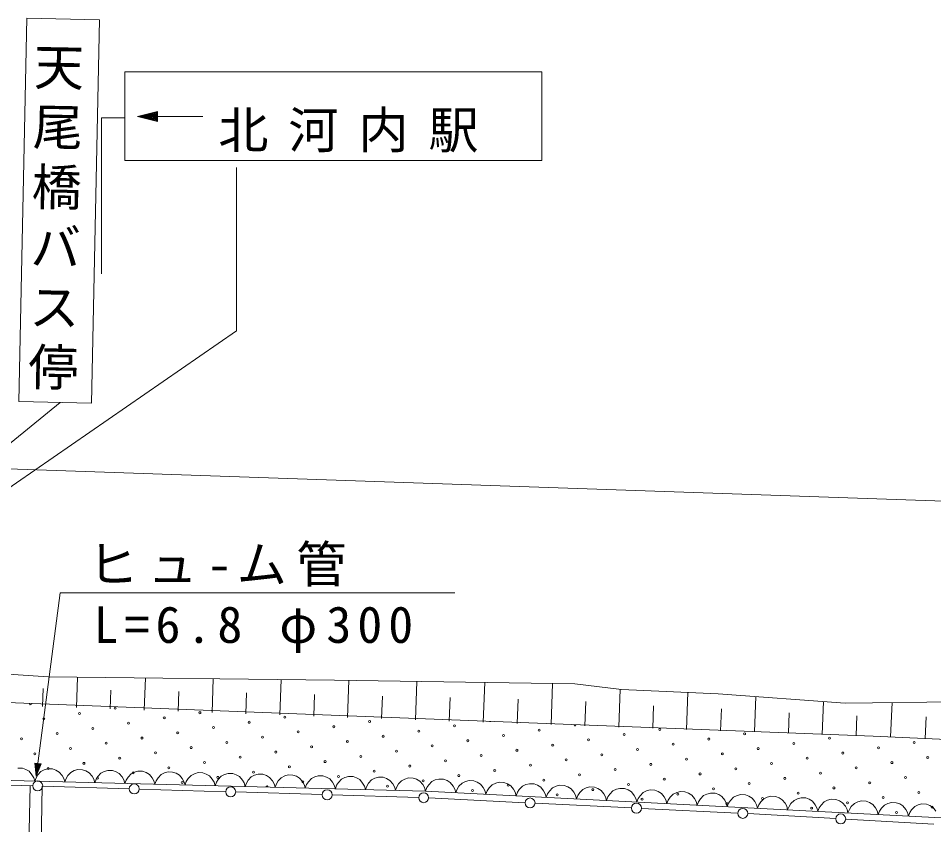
# Model space of a CAD drawing. Units: millimetres, scale not verified. Extents: x 40000 to 680000, y 20000 to 380000.
# Drawn here: x 282962 to 328688, y 294870 to 335171 of the extents above; entities that cross this region are included whole.
import ezdxf

# ---------------------------------------------------------------- set-up
doc = ezdxf.new("R2010")
doc.units = ezdxf.units.MM
doc.header["$LTSCALE"] = 1000
doc.layers.add('S-BGD', color=7, linetype='Continuous', lineweight=13)
doc.styles.add('@ＭＳ ゴシック', font='')
doc.styles.add('ＭＳ ゴシック', font='')
doc.styles.get('@ＭＳ ゴシック').set_extended_font_data('@MS Gothic')
doc.styles.get('ＭＳ ゴシック').set_extended_font_data('MS Gothic')

msp = doc.modelspace()

# ---------------------------------------------------------------- linework, layer by layer
at = {"layer": 'S-BGD'}
for p, q in [((283390, 335171), (282993, 316014)), ((287013, 335096), (283390, 335171)), ((286616, 315939), (287013, 335096)), ((288284, 328059), (288284, 332492)), ((288284, 332492), (309117, 332492)), ((309117, 332492), (309117, 328059)), ((287121, 330192), (287121, 322403)), ((288284, 330192), (287121, 330192)), ((289913, 330516), (288913, 330266)), ((288913, 330266), (289913, 330016)), ((292187, 330266), (288913, 330266)), ((289015, 330266), (289888, 330478)), ((289888, 330053), (289018, 330266)), ((289118, 330266), (289850, 330441)), ((289850, 330091), (289118, 330266)), ((289218, 330266), (289813, 330403)), ((289813, 330128), (289218, 330266)), ((289320, 330266), (289775, 330366)), ((289775, 330166), (289320, 330266)), ((289420, 330266), (289738, 330328)), ((289738, 330203), (289420, 330266)), ((289523, 330266), (289700, 330291)), ((289700, 330266), (289523, 330266)), ((289700, 330241), (289523, 330266)), ((289700, 330291), (289700, 330241)), ((289738, 330328), (289738, 330203)), ((289775, 330366), (289775, 330166)), ((289813, 330403), (289813, 330128)), ((289850, 330441), (289850, 330091)), ((289888, 330478), (289888, 330053)), ((289913, 330016), (289913, 330516)), ((309117, 328059), (288284, 328059)), ((293856, 319545), (293856, 327718)), ((263620, 298671), (293856, 319545)), ((285061, 315971), (263620, 298671)), ((282993, 316014), (286616, 315939)), ((263632, 313305), (444737, 307043)), ((283859, 297288), (285053, 306455)), ((285053, 306455), (304773, 306455)), ((277683, 302677), (284458, 302267)), ((284458, 302267), (298763, 302090)), ((285865, 300720), (285919, 302249)), ((289252, 300599), (289309, 302207)), ((292639, 300477), (292699, 302165)), ((296026, 300356), (296089, 302123)), ((298763, 302090), (310763, 301908)), ((299413, 300235), (299479, 302079)), ((302800, 300113), (302868, 302028)), ((306187, 299992), (306258, 301976)), ((309574, 299870), (309647, 301925)), ((310763, 301908), (313090, 301634)), ((284171, 300781), (284203, 301681)), ((287558, 300660), (287592, 301601)), ((290945, 300538), (290981, 301527)), ((294332, 300417), (294369, 301453)), ((297719, 300295), (297758, 301380)), ((312961, 299749), (313028, 301641)), ((313090, 301634), (317927, 301406)), ((316348, 299627), (316414, 301477)), ((317927, 301406), (324269, 300950)), ((282386, 300983), (299432, 300310)), ((301106, 300174), (301147, 301302)), ((304493, 300052), (304535, 301222)), ((307880, 299931), (307924, 301143)), ((311267, 299809), (311311, 301028)), ((319735, 299506), (319798, 301271)), ((323122, 299384), (323181, 301028)), ((324269, 300950), (331994, 301025)), ((326530, 299255), (326606, 300972)), ((314654, 299688), (314694, 300809)), ((318041, 299567), (318080, 300662)), ((321428, 299445), (321465, 300468)), ((299432, 300310), (325662, 299293)), ((324815, 299324), (324850, 300303)), ((328267, 299179), (328315, 300265)), ((325662, 299293), (360401, 297763)), ((283165, 297693), (282932, 297698)), ((283340, 297632), (283165, 297693)), ((284104, 297911), (283782, 297953)), ((283782, 297953), (283859, 297288)), ((283868, 297354), (283804, 297934)), ((283804, 297934), (284078, 297898)), ((283876, 297420), (283825, 297907)), ((283825, 297907), (284051, 297877)), ((283885, 297484), (283846, 297879)), ((283846, 297879), (284023, 297856)), ((283859, 297288), (284104, 297911)), ((283893, 297550), (283867, 297852)), ((283867, 297852), (283996, 297835)), ((284078, 297898), (283868, 297355)), ((284051, 297877), (283876, 297420)), ((284023, 297856), (283885, 297484)), ((283902, 297615), (283888, 297825)), ((283888, 297825), (283969, 297814)), ((283996, 297835), (283893, 297550)), ((283969, 297814), (283902, 297615)), ((283910, 297681), (283909, 297797)), ((283909, 297797), (283941, 297793)), ((283925, 297795), (283910, 297681)), ((283941, 297793), (283910, 297681)), ((262762, 297576), (303303, 296553)), ((303303, 296553), (262762, 297576)), ((283503, 297538), (283340, 297632)), ((283645, 297369), (283503, 297538)), ((283731, 297220), (283645, 297369)), ((283783, 297046), (283731, 297220)), ((283848, 297217), (283783, 297046)), ((283938, 297361), (283848, 297217)), ((284088, 297523), (283938, 297361)), ((284256, 297609), (284088, 297523)), ((284434, 297661), (284256, 297609)), ((284666, 297655), (284434, 297661)), ((284841, 297594), (284666, 297655)), ((285004, 297500), (284841, 297594)), ((285146, 297331), (285004, 297500)), ((285233, 297182), (285146, 297331)), ((285439, 297323), (285349, 297179)), ((285590, 297485), (285439, 297323)), ((285757, 297571), (285590, 297485)), ((285935, 297623), (285757, 297571)), ((286168, 297617), (285935, 297623)), ((286343, 297556), (286168, 297617)), ((286506, 297462), (286343, 297556)), ((286648, 297293), (286506, 297462)), ((286734, 297144), (286648, 297293)), ((286941, 297286), (286851, 297141)), ((287091, 297447), (286941, 297286)), ((287259, 297533), (287091, 297447)), ((287437, 297585), (287259, 297533)), ((287669, 297579), (287437, 297585)), ((287844, 297518), (287669, 297579)), ((288007, 297424), (287844, 297518)), ((288150, 297255), (288007, 297424)), ((288236, 297106), (288150, 297255)), ((288442, 297248), (288352, 297103)), ((288593, 297409), (288442, 297248)), ((288760, 297495), (288593, 297409)), ((288938, 297547), (288760, 297495)), ((289171, 297541), (288938, 297547)), ((289346, 297480), (289171, 297541)), ((289509, 297386), (289346, 297480)), ((289651, 297217), (289509, 297386)), ((289737, 297068), (289651, 297217)), ((290094, 297371), (289944, 297210)), ((290262, 297457), (290094, 297371)), ((290440, 297509), (290262, 297457)), ((290672, 297503), (290440, 297509)), ((290847, 297442), (290672, 297503)), ((291010, 297348), (290847, 297442)), ((291153, 297179), (291010, 297348)), ((291596, 297333), (291445, 297172)), ((291763, 297419), (291596, 297333)), ((291941, 297471), (291763, 297419)), ((292174, 297465), (291941, 297471)), ((292349, 297404), (292174, 297465)), ((292512, 297310), (292349, 297404)), ((292654, 297141), (292512, 297310)), ((293097, 297295), (292947, 297134)), ((293265, 297381), (293097, 297295)), ((293443, 297433), (293265, 297381)), ((293675, 297427), (293443, 297433)), ((293851, 297367), (293675, 297427)), ((294013, 297272), (293851, 297367)), ((294156, 297103), (294013, 297272)), ((294599, 297258), (294448, 297096)), ((294766, 297343), (294599, 297258)), ((294944, 297395), (294766, 297343)), ((295177, 297389), (294944, 297395)), ((295352, 297329), (295177, 297389)), ((295515, 297234), (295352, 297329)), ((295657, 297066), (295515, 297234)), ((296101, 297220), (295950, 297058)), ((296268, 297306), (296101, 297220)), ((296446, 297357), (296268, 297306)), ((296679, 297352), (296446, 297357)), ((296854, 297291), (296679, 297352)), ((297016, 297197), (296854, 297291)), ((297770, 297268), (297602, 297182)), ((297947, 297320), (297770, 297268)), ((298180, 297314), (297947, 297320)), ((298355, 297253), (298180, 297314)), ((298518, 297159), (298355, 297253)), ((299271, 297230), (299104, 297144)), ((299449, 297282), (299271, 297230)), ((299682, 297276), (299449, 297282)), ((299857, 297215), (299682, 297276)), ((300020, 297121), (299857, 297215)), ((300950, 297244), (300773, 297192)), ((301183, 297238), (300950, 297244)), ((301358, 297177), (301183, 297238)), ((278770, 296927), (283682, 296815)), ((283409, 289696), (283558, 296814)), ((284009, 289683), (284158, 296802)), ((284182, 296801), (288502, 296669)), ((285285, 297008), (285233, 297182)), ((285349, 297179), (285285, 297008)), ((286786, 296970), (286734, 297144)), ((286851, 297141), (286786, 296970)), ((288288, 296932), (288236, 297106)), ((288352, 297103), (288288, 296932)), ((289789, 296894), (289737, 297068)), ((289854, 297066), (289789, 296894)), ((289944, 297210), (289854, 297066)), ((291239, 297031), (291153, 297179)), ((291291, 296856), (291239, 297031)), ((291355, 297028), (291291, 296856)), ((291445, 297172), (291355, 297028)), ((292740, 296993), (292654, 297141)), ((292792, 296819), (292740, 296993)), ((292857, 296990), (292792, 296819)), ((292947, 297134), (292857, 296990)), ((294242, 296955), (294156, 297103)), ((294294, 296781), (294242, 296955)), ((294358, 296952), (294294, 296781)), ((294448, 297096), (294358, 296952)), ((295744, 296917), (295657, 297066)), ((295796, 296743), (295744, 296917)), ((295860, 296914), (295796, 296743)), ((295950, 297058), (295860, 296914)), ((297159, 297028), (297016, 297197)), ((297245, 296879), (297159, 297028)), ((297297, 296705), (297245, 296879)), ((297361, 296876), (297297, 296705)), ((297451, 297020), (297361, 296876)), ((297602, 297182), (297451, 297020)), ((298660, 296990), (298518, 297159)), ((298747, 296841), (298660, 296990)), ((298799, 296667), (298747, 296841)), ((298863, 296838), (298799, 296667)), ((298953, 296982), (298863, 296838)), ((299104, 297144), (298953, 296982)), ((300162, 296952), (300020, 297121)), ((300248, 296803), (300162, 296952)), ((300300, 296629), (300248, 296803)), ((300365, 296800), (300300, 296629)), ((300455, 296945), (300365, 296800)), ((300605, 297106), (300455, 296945)), ((300773, 297192), (300605, 297106)), ((301521, 297083), (301358, 297177)), ((301663, 296914), (301521, 297083)), ((301750, 296765), (301663, 296914)), ((301802, 296591), (301750, 296765)), ((301866, 296762), (301802, 296591)), ((301956, 296907), (301866, 296762)), ((302107, 297068), (301956, 296907)), ((302274, 297154), (302107, 297068)), ((302452, 297206), (302274, 297154)), ((302685, 297200), (302452, 297206)), ((302860, 297139), (302685, 297200)), ((303023, 297045), (302860, 297139)), ((303165, 296876), (303023, 297045)), ((303251, 296727), (303165, 296876)), ((303467, 296866), (303372, 296724)), ((303622, 297024), (303467, 296866)), ((303793, 297106), (303622, 297024)), ((303973, 297153), (303793, 297106)), ((304206, 297141), (303973, 297153)), ((304381, 297076), (304206, 297141)), ((304542, 296977), (304381, 297076)), ((304680, 296803), (304542, 296977)), ((304763, 296652), (304680, 296803)), ((304974, 296788), (304880, 296646)), ((305130, 296946), (304974, 296788)), ((305300, 297028), (305130, 296946)), ((305480, 297075), (305300, 297028)), ((305714, 297063), (305480, 297075)), ((305888, 296998), (305714, 297063)), ((306049, 296899), (305888, 296998)), ((306188, 296725), (306049, 296899)), ((306637, 296868), (306481, 296710)), ((306808, 296950), (306637, 296868)), ((306988, 296997), (306808, 296950)), ((307221, 296985), (306988, 296997)), ((307395, 296920), (307221, 296985)), ((307557, 296821), (307395, 296920)), ((307695, 296647), (307557, 296821)), ((308144, 296790), (307989, 296632)), ((308315, 296872), (308144, 296790)), ((308495, 296919), (308315, 296872)), ((308729, 296907), (308495, 296919)), ((308903, 296842), (308729, 296907)), ((309064, 296743), (308903, 296842)), ((309822, 296794), (309652, 296712)), ((310002, 296841), (309822, 296794)), ((310236, 296829), (310002, 296841)), ((310410, 296764), (310236, 296829)), ((310571, 296664), (310410, 296764)), ((311510, 296763), (311330, 296716)), ((311743, 296751), (311510, 296763)), ((289002, 296654), (293322, 296521)), ((293821, 296506), (298142, 296374)), ((298641, 296358), (302961, 296226)), ((303303, 296553), (303251, 296727)), ((303372, 296724), (303303, 296553)), ((303303, 296553), (380179, 292573)), ((380179, 292573), (303303, 296553)), ((304811, 296475), (304763, 296652)), ((304880, 296646), (304811, 296475)), ((306270, 296574), (306188, 296725)), ((306318, 296397), (306270, 296574)), ((306387, 296567), (306318, 296397)), ((306481, 296710), (306387, 296567)), ((307778, 296495), (307695, 296647)), ((307825, 296319), (307778, 296495)), ((307895, 296489), (307825, 296319)), ((307989, 296632), (307895, 296489)), ((309202, 296569), (309064, 296743)), ((309285, 296417), (309202, 296569)), ((309333, 296241), (309285, 296417)), ((309402, 296411), (309333, 296241)), ((309496, 296554), (309402, 296411)), ((309652, 296712), (309496, 296554)), ((310710, 296491), (310571, 296664)), ((310792, 296339), (310710, 296491)), ((310840, 296163), (310792, 296339)), ((310909, 296333), (310840, 296163)), ((311004, 296476), (310909, 296333)), ((311159, 296634), (311004, 296476)), ((311330, 296716), (311159, 296634)), ((311918, 296685), (311743, 296751)), ((312079, 296586), (311918, 296685)), ((312217, 296413), (312079, 296586)), ((312300, 296261), (312217, 296413)), ((312511, 296398), (312417, 296255)), ((312667, 296556), (312511, 296398)), ((312837, 296638), (312667, 296556)), ((313017, 296685), (312837, 296638)), ((313251, 296673), (313017, 296685)), ((313425, 296607), (313251, 296673)), ((313586, 296508), (313425, 296607)), ((313724, 296335), (313586, 296508)), ((313807, 296183), (313724, 296335)), ((314018, 296320), (313924, 296177)), ((314174, 296478), (314018, 296320)), ((314344, 296560), (314174, 296478)), ((314524, 296607), (314344, 296560)), ((314758, 296595), (314524, 296607)), ((314932, 296529), (314758, 296595)), ((315093, 296430), (314932, 296529)), ((315232, 296257), (315093, 296430)), ((315681, 296400), (315526, 296242)), ((315852, 296482), (315681, 296400)), ((316032, 296529), (315852, 296482)), ((316265, 296517), (316032, 296529)), ((316440, 296451), (316265, 296517)), ((316601, 296352), (316440, 296451)), ((316739, 296179), (316601, 296352)), ((317189, 296322), (317033, 296164)), ((317359, 296404), (317189, 296322)), ((317539, 296451), (317359, 296404)), ((317773, 296439), (317539, 296451)), ((317947, 296373), (317773, 296439)), ((318108, 296274), (317947, 296373)), ((318867, 296326), (318696, 296244)), ((319047, 296373), (318867, 296326)), ((319280, 296361), (319047, 296373)), ((319454, 296295), (319280, 296361)), ((303461, 296206), (308275, 295970)), ((308774, 295946), (313588, 295709)), ((312347, 296085), (312300, 296261)), ((312417, 296255), (312347, 296085)), ((313855, 296007), (313807, 296183)), ((313924, 296177), (313855, 296007)), ((315315, 296105), (315232, 296257)), ((315362, 295929), (315315, 296105)), ((315431, 296099), (315362, 295929)), ((315526, 296242), (315431, 296099)), ((316822, 296027), (316739, 296179)), ((316870, 295851), (316822, 296027)), ((316939, 296021), (316870, 295851)), ((317033, 296164), (316939, 296021)), ((318247, 296101), (318108, 296274)), ((318329, 295949), (318247, 296101)), ((318377, 295773), (318329, 295949)), ((318446, 295943), (318377, 295773)), ((318540, 296086), (318446, 295943)), ((318696, 296244), (318540, 296086)), ((319616, 296196), (319454, 296295)), ((319754, 296023), (319616, 296196)), ((319837, 295871), (319754, 296023)), ((319884, 295695), (319837, 295871)), ((319954, 295865), (319884, 295695)), ((320048, 296008), (319954, 295865)), ((320203, 296166), (320048, 296008)), ((320374, 296248), (320203, 296166)), ((320554, 296295), (320374, 296248)), ((320788, 296283), (320554, 296295)), ((320962, 296217), (320788, 296283)), ((321123, 296118), (320962, 296217)), ((321261, 295945), (321123, 296118)), ((321344, 295793), (321261, 295945)), ((321555, 295930), (321461, 295787)), ((321711, 296088), (321555, 295930)), ((321881, 296170), (321711, 296088)), ((322061, 296217), (321881, 296170)), ((322295, 296205), (322061, 296217)), ((322469, 296139), (322295, 296205)), ((322630, 296040), (322469, 296139)), ((322769, 295867), (322630, 296040)), ((322851, 295715), (322769, 295867)), ((323063, 295851), (322968, 295709)), ((323218, 296010), (323063, 295851)), ((323389, 296092), (323218, 296010)), ((323569, 296139), (323389, 296092)), ((323802, 296127), (323569, 296139)), ((323977, 296061), (323802, 296127)), ((324138, 295962), (323977, 296061)), ((324276, 295789), (324138, 295962)), ((324726, 295932), (324570, 295773)), ((324896, 296013), (324726, 295932)), ((325076, 296061), (324896, 296013)), ((325310, 296049), (325076, 296061)), ((325484, 295983), (325310, 296049)), ((325645, 295884), (325484, 295983)), ((325783, 295711), (325645, 295884)), ((326233, 295854), (326077, 295695)), ((326403, 295935), (326233, 295854)), ((326583, 295983), (326403, 295935)), ((326817, 295971), (326583, 295983)), ((326991, 295905), (326817, 295971)), ((327152, 295806), (326991, 295905)), ((327911, 295857), (327740, 295776)), ((328091, 295905), (327911, 295857)), ((328324, 295893), (328091, 295905)), ((328499, 295827), (328324, 295893)), ((314088, 295685), (318901, 295448)), ((319401, 295422), (323795, 295176)), ((321392, 295617), (321344, 295793)), ((321461, 295787), (321392, 295617)), ((322899, 295539), (322851, 295715)), ((322968, 295709), (322899, 295539)), ((324359, 295637), (324276, 295789)), ((324406, 295461), (324359, 295637)), ((324476, 295631), (324406, 295461)), ((324570, 295773), (324476, 295631)), ((325866, 295559), (325783, 295711)), ((325914, 295383), (325866, 295559)), ((325983, 295553), (325914, 295383)), ((326077, 295695), (325983, 295553)), ((327291, 295633), (327152, 295806)), ((327374, 295481), (327291, 295633)), ((327421, 295305), (327374, 295481)), ((327490, 295475), (327421, 295305)), ((327585, 295617), (327490, 295475)), ((327740, 295776), (327585, 295617)), ((328660, 295728), (328499, 295827)), ((328798, 295555), (328660, 295728)), ((324294, 295148), (328687, 294902))]:
    msp.add_line(p, q, dxfattribs=at)
for centre, radius in [((286018, 300427), 49.7), ((287802, 300689), 49.7), ((292038, 300469), 49.7), ((284234, 300165), 49.7), ((288471, 299946), 49.7), ((290255, 300208), 49.7), ((294492, 299988), 49.7), ((296275, 300250), 49.7), ((300512, 300031), 49.7), ((286687, 299684), 49.7), ((290924, 299465), 49.7), ((292708, 299727), 49.7), ((296945, 299507), 49.7), ((298729, 299769), 49.7), ((302966, 299550), 49.7), ((304749, 299811), 49.7), ((308986, 299592), 49.7), ((315007, 299634), 49.7), ((283120, 299161), 49.7), ((284904, 299423), 49.7), ((289141, 299203), 49.7), ((295161, 299246), 49.7), ((299398, 299026), 49.7), ((301182, 299288), 49.7), ((305419, 299069), 49.7), ((307203, 299330), 49.7), ((311440, 299111), 49.7), ((313223, 299373), 49.7), ((317460, 299153), 49.7), ((319244, 299415), 49.7), ((323481, 299196), 49.7), ((285573, 298680), 49.7), ((287357, 298942), 49.7), ((291594, 298722), 49.7), ((293378, 298984), 49.7), ((297615, 298765), 49.7), ((301852, 298545), 49.7), ((303635, 298807), 49.7), ((307872, 298588), 49.7), ((309656, 298849), 49.7), ((313893, 298630), 49.7), ((315677, 298892), 49.7), ((319914, 298672), 49.7), ((321697, 298934), 49.7), ((325934, 298715), 49.7), ((327718, 298976), 49.7), ((283790, 298418), 49.7), ((288027, 298199), 49.7), ((289810, 298461), 49.7), ((294047, 298241), 49.7), ((295831, 298503), 49.7), ((300068, 298284), 49.7), ((306089, 298326), 49.7), ((310326, 298107), 49.7), ((312109, 298368), 49.7), ((316346, 298149), 49.7), ((318130, 298411), 49.7), ((322367, 298191), 49.7), ((324151, 298453), 49.7), ((328387, 298233), 49.7), ((284459, 297676), 49.7), ((286243, 297937), 49.7), ((290480, 297718), 49.7), ((292264, 297980), 49.7), ((296501, 297760), 49.7), ((298284, 298022), 49.7), ((302521, 297803), 49.7), ((304305, 298064), 49.7), ((308542, 297845), 49.7), ((312779, 297625), 49.7), ((314562, 297887), 49.7), ((318799, 297668), 49.7), ((320583, 297929), 49.7), ((324820, 297710), 49.7), ((326604, 297972), 49.7), ((286913, 297195), 49.7), ((288696, 297456), 49.7), ((292933, 297237), 49.7), ((294717, 297499), 49.7), ((298954, 297279), 49.7), ((300738, 297541), 49.7), ((304974, 297322), 49.7), ((306758, 297583), 49.7), ((310995, 297364), 49.7), ((317016, 297406), 49.7), ((321253, 297187), 49.7), ((323036, 297448), 49.7), ((327273, 297229), 49.7), ((283932, 296809), 249), ((288752, 296661), 249), ((291150, 296975), 49.7), ((293572, 296514), 249), ((297170, 297018), 49.7), ((301407, 296798), 49.7), ((303191, 297060), 49.7), ((307428, 296840), 49.7), ((309211, 297102), 49.7), ((313448, 296883), 49.7), ((315232, 297144), 49.7), ((319469, 296925), 49.7), ((325490, 296967), 49.7), ((298391, 296366), 249), ((303211, 296219), 249), ((305644, 296579), 49.7), ((309881, 296359), 49.7), ((311665, 296621), 49.7), ((315902, 296402), 49.7), ((317685, 296663), 49.7), ((321922, 296444), 49.7), ((323706, 296706), 49.7), ((327943, 296486), 49.7), ((308525, 295958), 249), ((313838, 295697), 249), ((314118, 296140), 49.7), ((318355, 295921), 49.7), ((320139, 296182), 49.7), ((324376, 295963), 49.7), ((326159, 296225), 49.7), ((319151, 295436), 249), ((322592, 295701), 49.7), ((324044, 295162), 249), ((326829, 295482), 49.7), ((328613, 295744), 49.7)]:
    msp.add_circle(centre, radius, dxfattribs=at)
for centre, start, end in [((283565, 300908), 143.0083, 32.4707), ((306533, 300073), 227.7384, 307.8213), ((310770, 299854), 157.8276, 17.732), ((295386, 296756), 355.4087, 181.7003)]:
    msp.add_arc(centre, 49.7, start, end, dxfattribs=at)

# ---------------------------------------------------------------- texts
at = {"layer": 'S-BGD', "insert": (283812, 334036), "char_height": 1833, "attachment_point": 7, "rotation": 268.9, "style": '@ＭＳ ゴシック'}
msp.add_mtext('\\T1.2;天尾橋バス停', dxfattribs=at)
at = {"layer": 'S-BGD', "char_height": 1833, "attachment_point": 7, "style": 'ＭＳ ゴシック'}
for s, insert in [('\\T1.4;北河内駅', (292954, 328462)), ('\\T1.19;ヒュ-ム管', (286439, 306770)), ('\\T1.24;L=6.8\\~φ300', (286722, 303457))]:
    msp.add_mtext(s, dxfattribs=dict(at, insert=insert))

doc.saveas('drawing.dxf')
